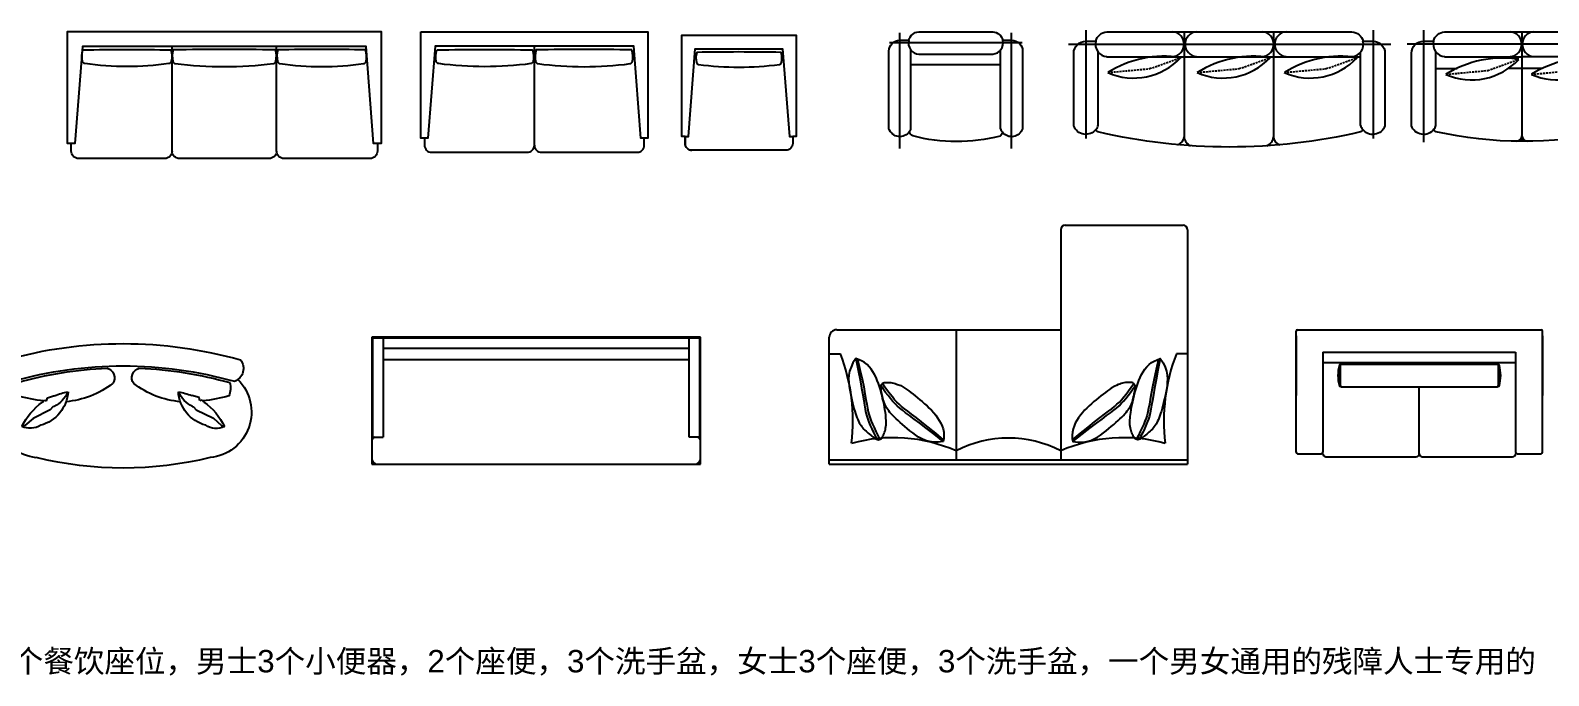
# Model space of a CAD drawing. Header units: millimetres. Extents: x 14385 to 129787, y 107826 to 186798.
# Drawn here: x 55680 to 65846, y 147996 to 152318 of the extents above; entities that cross this region are included whole.
import ezdxf

# ---------------------------------------------------------------- set-up
doc = ezdxf.new("R2010")
doc.units = ezdxf.units.MM
doc.header["$LTSCALE"] = 1000
doc.set_wipeout_variables(frame=1)
doc.linetypes.add('DASHDOT2', pattern=[12.7, 6.35, -3.175, 0, -3.175])
doc.linetypes.add('HIDDEN', pattern=[1.875, 1.25, -0.625])
doc.layers.add('FF-FURN', color=51, linetype='Continuous')
doc.layers.add('TEXT', color=50, linetype='Continuous')
doc.styles.add('ar', font='arial.ttf')

# ---------------------------------------------------------------- blocks, each defined once
blk = doc.blocks.new('做成ACAD TuKuai0303')
blk.add_wipeout([(100.3, 106.5), (100.3, 557.8), (608.7, 557.8), (608.7, 106.5), (593.7, 106.5), (593.7, 76.4), (591.4, 65), (584.9, 55.1), (577.6, 49.8), (563.6, 46.3), (145.4, 46.3), (135.9, 47.9), (124.2, 55.1), (118.7, 62.5), (116.9, 66.8), (115.3, 76.4), (115.3, 106.5)]).translate(0, 0, 0)
at = {"linetype": 'Continuous'}
blk.add_lwpolyline([(115.3, 106.5), (115.3, 76.4), (115.3, 106.5), (100.3, 106.5), (100.3, 557.8), (608.7, 557.8), (608.7, 106.5), (593.7, 106.5), (593.7, 76.4, -0.414214), (563.6, 46.3), (145.4, 46.3, -0.414214), (115.3, 76.4, 0.414214), (145.4, 46.3)], format="xyb", dxfattribs=at)
blk.add_lwpolyline([(115.3, 106.5), (130.4, 106.5), (160.5, 497.6), (354.5, 497.6), (548.6, 497.6), (578.7, 106.5), (593.7, 106.5)], dxfattribs=at)
at = {"color": 57, "linetype": 'Continuous'}
blk.add_lwpolyline([(354.5, 415.6, 0.029678), (534.5, 427.5, 0.310462), (543.5, 435.9, 0.12873), (542, 481.5, 0.003659), (354.5, 483.1, 0.003659), (167, 481.5, 0.12873), (165.5, 435.9, 0.310462), (174.6, 427.5, 0.029678)], format="xyb", close=True, dxfattribs=at)
blk = doc.blocks.new('做成ACAD TuKuai0304')
blk.add_wipeout([(-237, 856), (-237, 144), (-213, 144), (-213, 96), (-211, 81), (-205, 69), (-192, 56), (-179, 50), (-166, 49), (475, 49), (488, 50), (498, 55), (509, 62), (516, 72), (520, 81), (521, 85), (522, 88), (523, 96), (523, 88), (525, 81), (528, 75), (531, 70), (540, 59), (546, 55), (551, 53), (560, 50), (566, 49), (570, 49), (1212, 49), (1228, 51), (1238, 56), (1245, 62), (1255, 77), (1258, 86), (1259, 96), (1259, 144), (1283, 144), (1283, 856)]).translate(0, 0, 0)
at = {"linetype": 'Continuous'}
for points in [[(-237, 856), (1283, 856), (1283, 144), (1235, 144), (1188, 761), (-142, 761), (-190, 144), (-237, 144), (-237, 856)], [(523, 96), (523, 761)]]:
    blk.add_lwpolyline(points, dxfattribs=at)
at = {"color": 57, "linetype": 'Continuous'}
for points in [[(-131, 735, -0.008248), (511, 735, -0.12873), (514, 657, -0.310462), (499, 643, -0.066358), (-118, 643, -0.310462), (-134, 657, -0.12873), (-131, 735, -0.746294)], [(1176, 735, 0.008248), (534, 735, 0.12873), (531, 657, 0.310462), (547, 643, 0.066358), (1164, 643, 0.310462), (1179, 657, 0.12873), (1176, 735, 0.746294)]]:
    blk.add_lwpolyline(points, format="xyb", dxfattribs=at)
at = {"linetype": 'Continuous'}
blk.add_lwpolyline([(-213, 144), (-213, 96, 0.414214), (-166, 49), (475, 49, 0.414214), (523, 96, 0.414214), (570, 49), (1212, 49, 0.414214), (1259, 96), (1259, 144)], format="xyb", dxfattribs=at)
blk = doc.blocks.new('做成ACAD TuKuai0305')
blk.add_wipeout([(84, 886), (2184, 886), (2184, 136), (2159, 136), (2159, 86), (2156, 69), (2144, 50), (2124, 38), (2109, 36), (1534, 36), (1521, 37), (1507, 43), (1499, 50), (1491, 60), (1487, 67), (1484, 86), (1482, 72), (1479, 65), (1475, 57), (1464, 46), (1448, 38), (1434, 36), (834, 36), (817, 39), (809, 42), (799, 50), (792, 58), (787, 67), (785, 75), (784, 86), (782, 72), (778, 62), (775, 57), (769, 50), (761, 44), (754, 40), (734, 36), (725, 36), (159, 36), (142, 39), (124, 50), (116, 61), (110, 74), (109, 86), (109, 136), (84, 136)]).translate(0, 0, 0)
at = {"linetype": 'Continuous', "lineweight": -2}
blk.add_lwpolyline([(1134, 36), (1127, 36), (834, 36, -0.414214), (784, 86, -0.414214), (734, 36), (159, 36, -0.414214), (109, 86), (109, 136), (84, 136), (84, 886), (1134, 886), (2184, 886), (2184, 136), (2159, 136), (2159, 86, -0.414214), (2109, 36), (1534, 36, -0.414214), (1484, 86, -0.414214), (1434, 36), (1141, 36)], format="xyb", close=True, dxfattribs=at)
at = {"linetype": 'Continuous'}
for points in [[(84, 886), (2184, 886), (2184, 136), (2134, 136), (2084, 786), (184, 786), (134, 136), (84, 136), (84, 886)], [(784, 86), (784, 786)], [(1484, 86), (1484, 786)]]:
    blk.add_lwpolyline(points, dxfattribs=at)
at = {"color": 57, "linetype": 'Continuous'}
for points in [[(187, 764, -0.008996), (776, 764, -0.12873), (779, 686, -0.310462), (763, 672, -0.072657), (200, 672, -0.310462), (185, 686, -0.12873), (187, 764, -0.746294)], [(1476, 764, 0.007743), (792, 764, 0.12873), (789, 686, 0.310462), (805, 672, 0.062134), (1463, 672, 0.310462), (1479, 686, 0.12873), (1476, 764, 0.746294)], [(2080, 764, 0.009023), (1493, 764, 0.12873), (1490, 686, 0.310462), (1506, 672, 0.072882), (2067, 672, 0.310462), (2083, 686, 0.12873), (2080, 764, 0.746294)]]:
    blk.add_lwpolyline(points, format="xyb", dxfattribs=at)
blk = doc.blocks.new('做成ACAD TuKuai0283')
at = {"color": 58, "linetype": 'Continuous', "lineweight": -2}
for p, q in [((173, 600), (123, 592)), ((157, 527), (165, 529)), ((165, 529), (190, 518)), ((186, 583), (173, 600)), ((200, 593), (186, 583)), ((190, 518), (318, 515)), ((215, 587), (200, 593)), ((318, 515), (389, 494)), ((389, 494), (410, 498)), ((-747, 170), (-709, 203)), ((-695, 104), (-775, 4)), ((-764, 129), (-759, 145)), ((-759, 145), (-743, 149)), ((-743, 149), (-747, 170)), ((-688, 131), (-695, 104)), ((-681, 135), (-688, 131)), ((-775, 4), (-805, -63)), ((-805, -63), (-821, -77))]:
    blk.add_line(p, q, dxfattribs=at)
at = {"linetype": 'Continuous', "ltscale": 5, "extrusion": (0, 0, -1)}
for centre, major_axis, start_param, end_param in [((779, -1897), (2610, 1219), 4.436427, 4.988554), ((276, 864), (65, 65), -0.320313, 1.569194), ((254, 531), (278, 129), -0.79488, 1.470142), ((779, -1897), (2475, 1156), 4.436362, 4.988489), ((-1016, 261), (65, 65), 2.269153, 4.15866), ((-1124, 2176), (2219, 1035), 1.330179, 1.810243), ((-746, 64), (278, 130), 1.671663, 3.936686)]:
    blk.add_ellipse(centre, major_axis=major_axis, ratio=1, start_param=start_param, end_param=end_param, dxfattribs=at)
at = {"color": 57, "linetype": 'Continuous', "lineweight": -2, "extrusion": (0, 0, -1)}
for centre, major_axis, start_param, end_param in [((725, -1762), (2331, 1089), -1.532062, -1.292762), ((218, 693), (92.3, 92.3), 0.075024, 0.77599), ((-341, 1495), (747, 747), 1.644539, 1.812105), ((710, -1769), (2324, 1103), 4.440672, 4.679971), ((-457, 452), (47.6, 47.6), -0.953475, 0.957797), ((-230, 558), (47.6, 47.6), 2.88055, 4.791822), ((-133, 1073), (415, 415), 1.999744, 2.579768), ((-914, 708), (415, 415), 1.258579, 1.838603), ((-848, 195), (92.3, 92.3), 3.062357, 3.763324), ((-1103, 1139), (747, 747), 2.026242, 2.193808)]:
    blk.add_ellipse(centre, major_axis=major_axis, ratio=1, start_param=start_param, end_param=end_param, dxfattribs=at)
at = {"color": 58, "linetype": 'Continuous', "lineweight": -2, "extrusion": (0, 0, -1)}
for centre, major_axis, start_param, end_param in [((144, 175), (295, 295), -1.059333, -0.836451), ((248, 695), (175, 175), 2.180913, 3.43018), ((166, 732), (145, 145), 2.398424, 3.070762), ((144, 175), (295, 295), -0.615518, -0.097592), ((310, 578), (90.4, 90.4), 1.465924, 2.503115), ((-869, 173), (175, 175), 0.408167, 1.657434), ((-403, -81), (295, 295), 4.674798, 4.89768), ((-844, 260), (145, 145), 0.767585, 1.439923), ((-403, -81), (295, 295), 3.935939, 4.453865), ((-819, 51), (90.4, 90.4), 1.335232, 2.372423)]:
    blk.add_ellipse(centre, major_axis=major_axis, ratio=1, start_param=start_param, end_param=end_param, dxfattribs=at)
blk = doc.blocks.new('做成ACAD TuKuai0609')
at = {"color": 56, "ltscale": 1000}
for centre, radius, start, end in [((-109, -706), 715, 81.2173, 121.9873), ((-315, 294), 431, 246.3085, 316.896)]:
    blk.add_arc(centre, radius, start, end, dxfattribs=at)
at = {"layer": 'FF-FURN', "color": 56, "linetype": 'HIDDEN', "ltscale": 0.010499}
blk.add_lwpolyline([(-488, -100), (-208, -74), (0, 0)], dxfattribs=at)
blk = doc.blocks.new('做成ACAD TuKuai0042')
at = {"linetype": 'Continuous'}
for p, q in [((628, 576), (136, 576)), ((167, 519), (167, -1)), ((167, -519), (167, 1)), ((628, -576), (136, -576))]:
    blk.add_line(p, q, dxfattribs=at)
blk.add_lwpolyline([(0, -518), (0, 518, -0.320328), (63, 593), (63, 660, -0.414214), (143, 740), (629, 740, -0.608136), (653, 589, -0.288711), (671, 576, -0.110365), (669, -576, -0.371802), (653, -590, -0.60621), (629, -740), (143, -740, -0.414214), (63, -660), (63, -593, -0.32262), (0, -518, 24.667309)], format="xyb", dxfattribs=at)
for centre, radius, start, end in [((83, 511), 84, 5.4947, 103.788), ((602, 658), 85.9, 287.8008, 306.5001), ((83, 85), 83.5, 184.6429, 355.5274), ((83, -85), 83.5, 4.4726, 175.3571), ((83, -511), 83.5, 256.1659, 355.5274), ((607, -646), 72.4, 50.1763, 73.3275)]:
    blk.add_arc(centre, radius, start, end, dxfattribs=at)
at = {"layer": 'FF-FURN', "color": 59, "linetype": 'DASHDOT2', "ltscale": 10}
for p, q in [((83, 769), (83, -768)), ((739, 658), (-10, 658)), ((739, -658), (-10, -658))]:
    blk.add_line(p, q, dxfattribs=at)
at = {"layer": 'FF-FURN', "color": 59}
for p, q in [((245, 576), (245, 483)), ((245, 138), (245, -90)), ((245, -576), (245, -434))]:
    blk.add_line(p, q, dxfattribs=at)
blk.add_lwpolyline([(0, 0), (733, 0)], dxfattribs=at)
for centre, radius, start, end in [((697, 36), 35.9, 269.1664, 358.0835), ((694, -39), 39.3, 4.2848, 85.7556)]:
    blk.add_arc(centre, radius, start, end, dxfattribs=at)
at = {"color": 51, "linetype": 'Continuous', "rotation": 90}
for p in [(185, 551), (185, -21)]:
    blk.add_blockref('做成ACAD TuKuai0609', p, dxfattribs=at)
blk = doc.blocks.new('做成ACAD TuKuai0040')
at = {"linetype": 'Continuous'}
for p, q in [((-879, -626), (-879, -136)), ((-822, -167), (879, -167)), ((879, -628), (879, -136))]:
    blk.add_line(p, q, dxfattribs=at)
blk.add_lwpolyline([(-821, 0), (821, 0, -0.32262), (895, -63), (962, -63, -0.414214), (1042, -143), (1042, -629, -0.616659), (892, -652, -0.302631), (879, -671, -0.114978), (-880, -671, -0.262052), (-893, -653, -0.606205), (-1042, -629), (-1042, -143, -0.414214), (-962, -63), (-895, -63, -0.320397), (-821, 0, -1.088899)], format="xyb", dxfattribs=at)
for centre, radius, start, end in [((-813, -83), 84, 166.212, 264.5053), ((-387, -83), 83.5, 274.4726, 85.3571), ((-213, -83), 83.5, 94.6429, 265.5274), ((214, -83), 83.5, 274.4726, 85.3571), ((387, -83), 83.5, 94.6429, 265.5274), ((813, -83), 84, 275.4947, 13.788)]:
    blk.add_arc(centre, radius, start, end, dxfattribs=at)
at = {"color": 51, "linetype": 'Continuous'}
for centre, radius, start, end in [((-932, -616), 54.4, 317.0553, 349.967), ((929, -616), 51.4, 192.9797, 223.4243)]:
    blk.add_arc(centre, radius, start, end, dxfattribs=at)
at = {"layer": 'FF-FURN', "color": 59, "linetype": 'DASHDOT2', "ltscale": 10}
for p, q in [((-961, 10), (-961, -714)), ((964, -714), (964, 10)), ((1080, -85), (-1078, -85))]:
    blk.add_line(p, q, dxfattribs=at)
at = {"layer": 'FF-FURN', "color": 59}
for p, q in [((-303, 0), (-303, -705)), ((296, 0), (296, -705))]:
    blk.add_line(p, q, dxfattribs=at)
for centre, radius, start, end in [((-359, -702), 55.4, 282.0733, 357.6486), ((-229, -695), 75.5, 187.6133, 245.6532), ((219, -694), 77.2, 295.1164, 352.0737), ((352, -702), 56.9, 182.8656, 256.8212)]:
    blk.add_arc(centre, radius, start, end, dxfattribs=at)
at = {"color": 51, "linetype": 'Continuous'}
for p in [(-326, -173), (273, -173), (856, -173)]:
    blk.add_blockref('做成ACAD TuKuai0609', p, dxfattribs=at)
blk = doc.blocks.new('做成ACAD TuKuai0041')
at = {"layer": 'FF-FURN', "color": 51, "linetype": 'Continuous'}
blk.add_lwpolyline([(0, -298), (0, 198, -0.322852), (57, 265), (57, 325, -0.413905), (129, 397), (650, 397, -0.596976), (673, 263, -0.171651), (699, 246, -0.12956), (697, -338, -0.228149), (668, -360, -0.622979), (650, -498), (129, -498, -0.413905), (57, -426), (57, -365, -0.324013), (0, -298, 24.725699)], format="xyb", dxfattribs=at)
at = {"layer": 'FF-FURN', "color": 59, "linetype": 'DASHDOT2', "ltscale": 10}
for points in [[(781, 323), (8, 323)], [(75, 395), (75, -495)], [(781, -424), (8, -424)]]:
    blk.add_lwpolyline(points, dxfattribs=at)
at = {"layer": 'FF-FURN', "color": 51, "linetype": 'Continuous'}
for points in [[(649, 250), (123, 250)], [(150, -298), (150, 198)], [(649, -350), (123, -350)]]:
    blk.add_lwpolyline(points, dxfattribs=at)
at = {"layer": 'FF-FURN', "color": 59}
blk.add_lwpolyline([(220, -350), (220, 250)], dxfattribs=at)
at = {"layer": 'FF-FURN', "color": 51, "linetype": 'Continuous'}
for centre, radius, start, end in [((75, 192), 74.8, 4.5625, 103.7836), ((642, 293), 43.6, 279.7946, 316.2646), ((75, -292), 75.2, 256.5429, 355.5165), ((631, -413), 65.6, 54.7084, 73.5759)]:
    blk.add_arc(centre, radius, start, end, dxfattribs=at)
blk = doc.blocks.new('A$C35984AE3')
at = {"color": 0}
for p, q in [((-318, -820), (-318, -10)), ((-318, -40), (-318, -440)), ((-308, 0), (1322, 0)), ((-278, 0), (1292, 0)), ((1332, -820), (1332, -10)), ((1332, -40), (1332, -440)), ((-138, -150), (-138, -820)), ((-138, -150), (1152, -150)), ((1152, -150), (1152, -820)), ((-138, -220), (1152, -220)), ((-308, -830), (-148, -830)), ((-118, -850), (487, -850)), ((527, -850), (1132, -850)), ((1162, -830), (1322, -830))]:
    blk.add_line(p, q, dxfattribs=at)
at = {"color": 53}
for p, q in [((-28, -236), (-28, -376)), ((-22, -236), (-22, -376)), ((-17, -231), (1031, -231)), ((507, -231), (507, -220)), ((1036, -236), (1036, -376)), ((1042, -236), (1042, -376)), ((-15, -381), (1030, -381)), ((507, -830), (507, -381))]:
    blk.add_line(p, q, dxfattribs=at)
at = {"color": 0}
for centre, radius, start, end in [((-308, -10), 10, 90, 180), ((-308, -10), 10, 90, 180), ((1322, -10), 10, 0, 90), ((-308, -820), 10, 180, 270), ((-148, -820), 10, 270, 0), ((-118, -830), 20, 180, 270), ((487, -830), 20, 270, 0), ((527, -830), 20, 180, 270), ((1132, -830), 20, 270, 0), ((1162, -820), 10, 180, 270), ((1322, -820), 10, 270, 0)]:
    blk.add_arc(centre, radius, start, end, dxfattribs=at)
at = {"color": 53}
for centre, radius, start, end in [((212, -306), 250, 163.7398, 196.2602), ((-25, -236), 3, 0, 180), ((-17, -237), 5.27, 90.5708, 177.0335), ((1031, -237), 5.27, 2.9665, 89.4292), ((1039, -236), 3, 0, 180), ((802, -306), 250, 343.7398, 16.2602), ((-25, -376), 3, 180, 0), ((-15, -374), 7.04, 196.8272, 269.1967), ((1029, -374), 7.04, 270.8033, 343.1728), ((1039, -376), 3, 180, 0)]:
    blk.add_arc(centre, radius, start, end, dxfattribs=at)
blk = doc.blocks.new('A$C268A6A6B')
at = {"extrusion": (4.4076e-07, -4.4006e-06, 1)}
for p, q in [((723, 429, 0), (1513, 429, 0)), ((-807, -271, 0), (693, -271, 0)), ((-857, -1171, 0), (-857, -321, 0)), ((-857, -431, 0), (-782, -431, 0)), ((1543, -431, 0), (1468, -431, 0)), ((-857, -1171, 0), (1543, -1171, 0))]:
    blk.add_line(p, q, dxfattribs=at)
at = {"extrusion": (2.70135e-07, 2.10412e-07, 1)}
for p, q in [((693, 399, 0), (693, -1141)), ((-7, -271, 0), (-7, -1141, 0))]:
    blk.add_line(p, q, dxfattribs=at)
at = {"color": 59, "extrusion": (4.4076e-07, -4.4006e-06, 1)}
blk.add_line((-857, -1141, 0), (1543, -1141, 0), dxfattribs=at)
at = {"extrusion": (2.70135e-07, 2.10412e-07, 1), "elevation": 0}
blk.add_lwpolyline([(1543, 399), (1543, -1171)], dxfattribs=at)
at = {"color": 59, "extrusion": (4.4185e-07, -4.4006e-06, 1), "elevation": 0}
for points in [[(-678, -464), (-698, -493), (-711, -521), (-720, -548), (-725, -574), (-727, -600), (-726, -625), (-723, -649), (-719, -673), (-715, -696), (-710, -718), (-706, -740), (-701, -760), (-696, -779), (-691, -798), (-686, -815), (-680, -831), (-676, -846), (-671, -859), (-666, -871), (-661, -883), (-656, -893), (-650, -903), (-644, -912), (-638, -920), (-632, -928), (-625, -936), (-618, -943), (-610, -950), (-603, -957), (-595, -964), (-587, -970), (-579, -976), (-571, -983), (-564, -988), (-556, -994), (-549, -999), (-541, -1003), (-534, -1005), (-528, -1007), (-522, -1006), (-516, -1004), (-510, -1001), (-505, -996), (-501, -989), (-497, -982), (-493, -974), (-489, -966), (-486, -957), (-483, -948), (-481, -938), (-479, -929), (-477, -919), (-476, -908), (-475, -896), (-475, -884), (-477, -856), (-478, -841), (-481, -825), (-484, -807), (-487, -789), (-490, -771), (-494, -752), (-499, -732), (-503, -712), (-509, -691), (-514, -671), (-520, -650), (-527, -630), (-535, -610), (-543, -590), (-553, -571), (-564, -553), (-576, -535), (-589, -519), (-603, -504), (-620, -491), (-637, -480), (-657, -471), (-678, -464), (-663, -541), (-650, -606), (-640, -661), (-632, -707), (-626, -745), (-621, -776), (-616, -803), (-611, -827), (-605, -849), (-599, -870), (-591, -890), (-582, -911), (-572, -934), (-560, -959), (-546, -986), (-537, -1004)], [(-667, -468), (-651, -536), (-637, -600), (-626, -654), (-618, -699), (-611, -737), (-605, -769), (-600, -796), (-595, -820), (-590, -842), (-583, -862), (-576, -883), (-567, -904), (-557, -926), (-545, -951), (-531, -979), (-518, -1005)], [(-93, -1020), (-127, -1024), (-158, -1024), (-186, -1020), (-212, -1012), (-236, -1002), (-258, -989), (-278, -976), (-297, -962), (-316, -947), (-334, -933), (-351, -919), (-366, -906), (-382, -892), (-396, -879), (-409, -867), (-420, -855), (-431, -844), (-441, -834), (-450, -824), (-458, -814), (-465, -805), (-471, -796), (-476, -787), (-481, -777), (-485, -768), (-489, -758), (-492, -748), (-495, -739), (-497, -729), (-500, -719), (-502, -709), (-504, -699), (-506, -689), (-508, -680), (-509, -670), (-510, -662), (-510, -653), (-509, -646), (-508, -640), (-504, -634), (-500, -630), (-494, -627), (-488, -625), (-480, -623), (-472, -623), (-463, -623), (-454, -624), (-444, -625), (-435, -627), (-425, -629), (-416, -631), (-406, -634), (-378, -645), (-337, -671), (-324, -680), (-310, -691), (-295, -702), (-281, -713), (-265, -726), (-250, -739), (-234, -752), (-218, -766), (-202, -780), (-187, -795), (-172, -810), (-157, -826), (-144, -843), (-131, -860), (-120, -878), (-110, -896), (-101, -916), (-95, -935), (-90, -956), (-89, -977), (-89, -998), (-93, -1020), (-154, -971), (-207, -930), (-251, -897), (-288, -869), (-319, -846), (-345, -827), (-367, -810), (-385, -795), (-402, -780), (-418, -765), (-433, -749), (-447, -731), (-463, -712), (-479, -690), (-498, -665), (-510, -649)], [(-91, -1008), (-144, -964), (-195, -922), (-238, -887), (-275, -859), (-305, -836), (-331, -817), (-353, -800), (-372, -785), (-389, -770), (-404, -755), (-419, -739), (-434, -721), (-449, -702), (-466, -680), (-484, -655), (-501, -631)]]:
    blk.add_lwpolyline(points, dxfattribs=at)
at = {"color": 59, "extrusion": (-8.88165e-07, -4.40061e-06, 1), "elevation": 0}
for points in [[(1360, -464), (1379, -493), (1393, -521), (1402, -548), (1407, -574), (1408, -600), (1407, -625), (1405, -649), (1401, -673), (1396, -696), (1392, -718), (1387, -740), (1382, -760), (1377, -779), (1372, -798), (1367, -815), (1362, -831), (1357, -846), (1352, -859), (1347, -871), (1342, -883), (1337, -893), (1332, -903), (1326, -912), (1320, -920), (1314, -928), (1307, -936), (1299, -943), (1292, -950), (1284, -957), (1277, -964), (1269, -970), (1261, -976), (1253, -983), (1245, -988), (1238, -994), (1230, -999), (1223, -1003), (1216, -1005), (1210, -1007), (1203, -1006), (1197, -1004), (1192, -1001), (1187, -996), (1182, -989), (1178, -982), (1174, -974), (1171, -966), (1168, -957), (1165, -948), (1162, -938), (1160, -929), (1159, -919), (1157, -908), (1157, -896), (1157, -884), (1159, -851), (1162, -825), (1165, -807), (1168, -789), (1172, -771), (1176, -752), (1180, -732), (1185, -712), (1190, -691), (1196, -671), (1202, -650), (1209, -630), (1216, -610), (1225, -590), (1235, -571), (1245, -553), (1257, -535), (1270, -519), (1285, -504), (1301, -491), (1319, -480), (1339, -471), (1360, -464), (1344, -541), (1332, -606), (1322, -661), (1314, -707), (1308, -745), (1302, -776), (1297, -803), (1292, -827), (1287, -849), (1280, -870), (1273, -890), (1264, -911), (1254, -934), (1242, -959), (1228, -986), (1219, -1004)], [(1348, -468), (1333, -536), (1319, -600), (1308, -654), (1299, -699), (1293, -737), (1287, -769), (1282, -796), (1277, -820), (1271, -842), (1265, -862), (1257, -883), (1249, -904), (1238, -926), (1226, -951), (1213, -979), (1199, -1005)], [(775, -1020), (809, -1024), (840, -1024), (868, -1020), (894, -1012), (917, -1002), (939, -989), (960, -976), (979, -962), (998, -947), (1015, -933), (1032, -919), (1048, -906), (1063, -892), (1077, -879), (1090, -867), (1102, -855), (1113, -844), (1123, -834), (1131, -824), (1139, -814), (1146, -805), (1152, -796), (1158, -787), (1163, -777), (1167, -768), (1171, -758), (1174, -748), (1177, -739), (1179, -729), (1181, -719), (1184, -709), (1186, -699), (1188, -689), (1189, -680), (1191, -670), (1192, -662), (1192, -653), (1191, -646), (1189, -640), (1186, -634), (1182, -630), (1176, -627), (1169, -625), (1162, -623), (1153, -623), (1144, -623), (1135, -624), (1126, -625), (1116, -627), (1107, -629), (1097, -631), (1088, -634), (1078, -638), (1067, -643), (1056, -648), (1032, -662), (1019, -671), (1006, -680), (992, -691), (977, -702), (962, -713), (947, -726), (931, -739), (916, -752), (900, -766), (884, -780), (868, -795), (853, -810), (839, -826), (825, -843), (813, -860), (801, -878), (791, -896), (783, -916), (776, -935), (772, -956), (770, -977), (771, -998), (775, -1020), (836, -971), (888, -930), (933, -897), (970, -869), (1000, -846), (1026, -827), (1048, -810), (1067, -795), (1084, -780), (1099, -765), (1114, -749), (1129, -731), (1145, -712), (1161, -690), (1179, -665), (1191, -649)], [(773, -1008), (826, -964), (877, -922), (920, -887), (957, -859), (987, -836), (1013, -817), (1035, -800), (1053, -785), (1070, -770), (1086, -755), (1101, -739), (1116, -721), (1131, -702), (1147, -680), (1166, -655), (1183, -631)]]:
    blk.add_lwpolyline(points, dxfattribs=at)
at = {"extrusion": (7.80238e-07, -2.22831e-06, 1)}
blk.add_arc((723, 399, 0), 30, 90, 180, dxfattribs=at)
at = {"extrusion": (-2.39969e-07, -2.22831e-06, 1)}
blk.add_arc((1513, 399, 0), 30, 0, 90, dxfattribs=at)
at = {"extrusion": (4.39306e-07, -4.40056e-06, 1)}
blk.add_arc((-807, -321, 0), 50, 90, 180, dxfattribs=at)
at = {"extrusion": (-2.23166e-07, 1.28757e-06, 1)}
for centre, radius, start, end in [((-1943, -881, 0), 1245, 353.0738, 21.1762), ((2629, -881, 0), 1245, 158.824, 186.9264), ((-428, -2050, 0), 1056, 66.5078, 105.321), ((343, -1760, 0), 764, 62.7426, 117.2574)]:
    blk.add_arc(centre, radius, start, end, dxfattribs=at)
at = {"extrusion": (7.63435e-07, 1.28757e-06, 1)}
blk.add_arc((1114, -2050, 0), 1056, 74.679, 113.4922, dxfattribs=at)
blk = doc.blocks.new('A$C36451382')
at = {"color": 0}
for p, q in [((2200, 0), (0, 0)), ((0, 0), (0, -850)), ((2200, -850), (2200, 0)), ((2195, -5), (5, -5)), ((0, -850), (2200, -850))]:
    blk.add_line(p, q, dxfattribs=at)
at = {"color": 53}
for p, q in [((5, -5), (5, -670)), ((75, -5), (75, -670)), ((2125, -75), (75, -75)), ((2125, -670), (2125, -5)), ((2195, -670), (2195, -5)), ((2125, -150), (75, -150)), ((5, -670), (75, -670)), ((2195, -670), (2125, -670))]:
    blk.add_line(p, q, dxfattribs=at)
for centre, radius, start, end in [((23, -693), 23.3, 97.8751, 182.0979), ((2177, -693), 23.3, 357.9021, 82.1249), ((36, -814), 35.9, 176.7169, 263.2009), ((2164, -814), 35.9, 276.7991, 3.2831)]:
    blk.add_arc(centre, radius, start, end, dxfattribs=at)

msp = doc.modelspace()

# ---------------------------------------------------------------- block references
at = {"layer": 'FF-FURN', "linetype": 'Continuous'}
for name, p in [('做成ACAD TuKuai0305', (55844.7, 151423.6, 0)), ('做成ACAD TuKuai0304', (58532.1, 151452.4, 0)), ('做成ACAD TuKuai0040', (63708.6, 152308.7, 0))]:
    msp.add_blockref(name, p, dxfattribs=at)
for name, p, rotation in [('做成ACAD TuKuai0041', (61926.7, 152308.7, 0), 270), ('做成ACAD TuKuai0042', (65667.7, 152308.6, 0), 270), ('做成ACAD TuKuai0283', (56399.1, 149387.7, 0), 334.9605423732299)]:
    msp.add_blockref(name, p, dxfattribs=dict(at, rotation=rotation))
at = {"layer": 'FF-FURN', "linetype": 'Continuous', "xscale": 1.505928853759542, "yscale": 1.505928853759542, "zscale": 1.505928853759542}
msp.add_blockref('做成ACAD TuKuai0303', (59890.7, 151445.8, 0), dxfattribs=at)
at = {"layer": 'FF-FURN'}
for name, p in [('A$C268A6A6B', (61886, 150583.5, 0)), ('A$C36451382', (57966.8, 150262.5, 0)), ('A$C35984AE3', (64473.4, 150312.5, 0))]:
    msp.add_blockref(name, p, dxfattribs=at)

# ---------------------------------------------------------------- texts
at = {"layer": 'TEXT', "linetype": 'Continuous', "style": 'ar'}
msp.add_text('餐饮，以酒吧为例：250个餐饮座位以下，男士3个小便器，2个座便，3个洗手盆。女士2个座便，2个洗手盆。350个餐饮座位，男士3个小便器，2个座便，3个洗手盆，女士3个座便，3个洗手盆，一个男女通用的残障人士专用的', height=150, dxfattribs=at).set_placement((45277.9, 148018.1))

doc.saveas('drawing.dxf')
